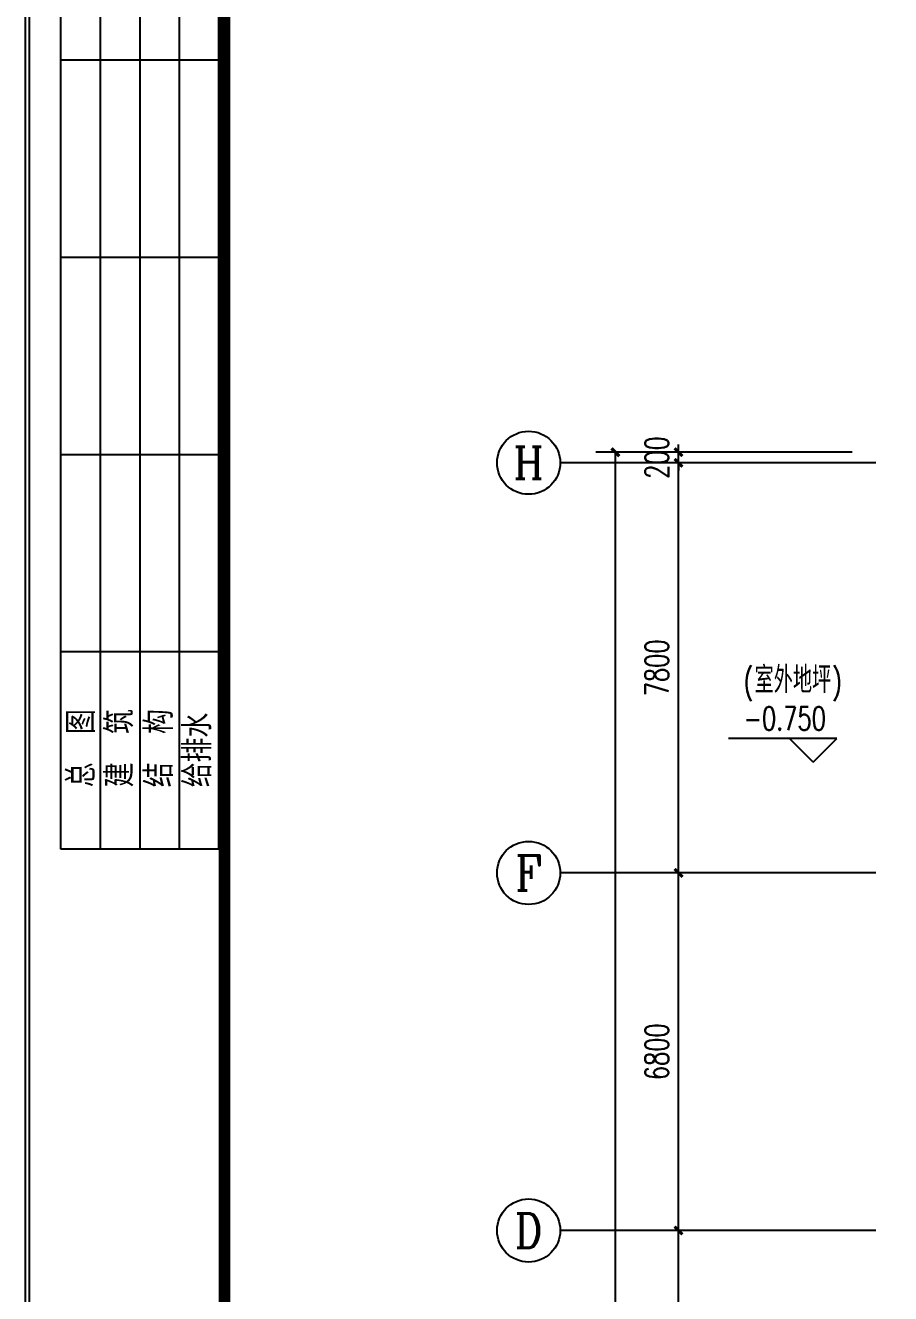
# Model space of a CAD drawing. Extents: x 1398449 to 2142961, y 256969 to 1032940.
# Drawn here: x 1498714 to 1515167, y 845354 to 869472 of the extents above; entities that cross this region are included whole.
import ezdxf
from ezdxf.enums import TextEntityAlignment as Align

# ---------------------------------------------------------------- set-up
doc = ezdxf.new("R2010")
doc.units = 0
doc.header["$LTSCALE"] = 1500
doc.header["$PDSIZE"] = 50
for name, color, linetype in [('1-建筑底图', 8, 'Continuous'), ('AXIS_TEXT', 7, 'Continuous'), ('BTTK', 7, 'Continuous'), ('PUB_TITLE', 4, 'Continuous'), ('党校-主楼（一期）参照$0$PUB_TITLE', 7, 'Continuous')]:
    doc.layers.add(name, color=color, linetype=linetype)
doc.layers.add('yichutu', color=7, linetype='Continuous', true_color=0xffffff, plot=False)
doc.styles.add('_TCH_AXIS', font='COMPLEX', dxfattribs={"bigfont": 'GBCBIG'})
doc.styles.add('_TCH_DIM', font='SIMPLEX', dxfattribs={"bigfont": 'GBCBIG'})
doc.styles.add('_TCH_DIM_T3', font='SIMPLEX', dxfattribs={"width": 0.705882, "bigfont": 'GBCBIG'})
doc.styles.add('COMPLEX', font='COMPLEX')
doc.styles.add('HZ(TK)', font='geniso.shx', dxfattribs={"width": 0.9, "bigfont": 'hztxt.shx'})
doc.styles.get("Standard").update_dxf_attribs({"font": 'gbeitc.shx', "bigfont": 'gbcbig.shx'})
doc.linetypes.add('JIEDI', pattern='A,1.25,-0.25,0.25,-0.25,0.625,["/",Standard,S=0.6,R=0,X=0,Y=-0.3],0.625,-0.25,0.25,-0.25', length=4)
doc.dimstyles.new('_TCH_ARCH&&150', dxfattribs={"dimtxt": 446.25, "dimasz": 150, "dimexe": 375, "dimexo": 450, "dimgap": 189.375, "dimtad": 1, "dimdec": 0, "dimzin": 0, "dimdsep": 46, "dimtxsty": '_TCH_DIM_T3', "dimblk": 'ARCHTICK', "dimcen": 0.09, "dimclrt": 7, "dimazin": 2, "dimtfac": 1, "dimtdec": 0, "dimtix": 1, "dimtmove": 2, "dimatfit": 3, "dimfxl": 1, "dimtolj": 1, "dimtzin": 0, "dimarcsym": 0})

# ---------------------------------------------------------------- blocks, each defined once
blk = doc.blocks.new('_AXISO')
blk.add_circle((0, 0), 0.5)
at = {"layer": 'AXIS_TEXT', "style": 'COMPLEX', "width": 1.041667}
blk.add_attdef('A', text='', height=0.56, dxfattribs=at).set_placement((-0.25, -0.28), (0.25, -0.28), align=Align.FIT)
blk = doc.blocks.new('_ArchTick')
at = {"color": 0, "linetype": 'ByBlock', "const_width": 0.4}
blk.add_lwpolyline([(-0.5, -0.5), (0.5, 0.5)], dxfattribs=at)
blk = doc.blocks.new('*D281')
at = {"layer": '1-建筑底图', "color": 0, "lineweight": -2, "transparency": 16777216}
for p, q in [((-4657, 36700), (-9532, 36700)), ((-9157, 0), (-9157, 36700)), ((-4657, 0), (-9532, 0))]:
    blk.add_line(p, q, dxfattribs=at)
at = {"layer": 'Defpoints', "color": 0}
for p in [(-9157, 36700), (-4207, 36700), (-4207, 0)]:
    blk.add_point(p, dxfattribs=at)
at = {"layer": '1-建筑底图', "color": 0, "lineweight": -2, "transparency": 16777216, "xscale": 150, "yscale": 150, "zscale": 150}
for p, rotation in [((-9157, 36700), 90), ((-9157, 0), 270)]:
    blk.add_blockref('_ArchTick', p, dxfattribs=dict(at, rotation=rotation))
at = {"layer": '1-建筑底图', "color": 7, "transparency": 16777216, "insert": (-9570, 18350), "char_height": 446.2, "attachment_point": 5, "rotation": 90, "style": '_TCH_DIM_T3'}
blk.add_mtext('\\A1;36700', dxfattribs=at)
blk = doc.blocks.new('*D285')
at = {"layer": '1-建筑底图', "color": 0, "lineweight": -2, "transparency": 16777216}
for p, q in [((-4657, 21900), (-8332, 21900)), ((-7957, 14900), (-7957, 21900)), ((-4657, 14900), (-8332, 14900))]:
    blk.add_line(p, q, dxfattribs=at)
at = {"layer": 'Defpoints', "color": 0}
for p in [(-7957, 21900), (-4207, 21900), (-4207, 14900)]:
    blk.add_point(p, dxfattribs=at)
at = {"layer": '1-建筑底图', "color": 0, "lineweight": -2, "transparency": 16777216, "xscale": 150, "yscale": 150, "zscale": 150}
for p, rotation in [((-7957, 21900), 90), ((-7957, 14900), 270)]:
    blk.add_blockref('_ArchTick', p, dxfattribs=dict(at, rotation=rotation))
at = {"layer": '1-建筑底图', "color": 7, "transparency": 16777216, "insert": (-8370, 18400), "char_height": 446.2, "attachment_point": 5, "rotation": 90, "style": '_TCH_DIM_T3'}
blk.add_mtext('\\A1;7000', dxfattribs=at)
blk = doc.blocks.new('*D286')
at = {"layer": '1-建筑底图', "color": 0, "lineweight": -2, "transparency": 16777216}
for p, q in [((-4657, 28700), (-8332, 28700)), ((-7957, 21900), (-7957, 28700)), ((-4657, 21900), (-8332, 21900))]:
    blk.add_line(p, q, dxfattribs=at)
at = {"layer": 'Defpoints', "color": 0}
for p in [(-7957, 28700), (-4207, 28700), (-4207, 21900)]:
    blk.add_point(p, dxfattribs=at)
at = {"layer": '1-建筑底图', "color": 0, "lineweight": -2, "transparency": 16777216, "xscale": 150, "yscale": 150, "zscale": 150}
for p, rotation in [((-7957, 28700), 90), ((-7957, 21900), 270)]:
    blk.add_blockref('_ArchTick', p, dxfattribs=dict(at, rotation=rotation))
at = {"layer": '1-建筑底图', "color": 7, "transparency": 16777216, "insert": (-8370, 25300), "char_height": 446.2, "attachment_point": 5, "rotation": 90, "style": '_TCH_DIM_T3'}
blk.add_mtext('\\A1;6800', dxfattribs=at)
blk = doc.blocks.new('*D287')
at = {"layer": '1-建筑底图', "color": 0, "lineweight": -2, "transparency": 16777216}
for p, q in [((-4657, 36500), (-8332, 36500)), ((-7957, 28700), (-7957, 36500)), ((-4657, 28700), (-8332, 28700))]:
    blk.add_line(p, q, dxfattribs=at)
at = {"layer": 'Defpoints', "color": 0}
for p in [(-7957, 36500), (-4207, 36500), (-4207, 28700)]:
    blk.add_point(p, dxfattribs=at)
at = {"layer": '1-建筑底图', "color": 0, "lineweight": -2, "transparency": 16777216, "xscale": 150, "yscale": 150, "zscale": 150}
for p, rotation in [((-7957, 36500), 90), ((-7957, 28700), 270)]:
    blk.add_blockref('_ArchTick', p, dxfattribs=dict(at, rotation=rotation))
at = {"layer": '1-建筑底图', "color": 7, "transparency": 16777216, "insert": (-8370, 32600), "char_height": 446.2, "attachment_point": 5, "rotation": 90, "style": '_TCH_DIM_T3'}
blk.add_mtext('\\A1;7800', dxfattribs=at)
blk = doc.blocks.new('*D288')
at = {"layer": '1-建筑底图', "color": 0, "lineweight": -2, "transparency": 16777216}
for p, q in [((-4657, 36700), (-8332, 36700)), ((-7957, 36700), (-7957, 36850)), ((-7957, 36500), (-7957, 36700)), ((-4657, 36500), (-8332, 36500)), ((-7957, 36500), (-7957, 36350))]:
    blk.add_line(p, q, dxfattribs=at)
at = {"layer": 'Defpoints', "color": 0}
for p in [(-7957, 36700), (-4207, 36700), (-4207, 36500)]:
    blk.add_point(p, dxfattribs=at)
at = {"layer": '1-建筑底图', "color": 0, "lineweight": -2, "transparency": 16777216, "xscale": 150, "yscale": 150, "zscale": 150}
for p, rotation in [((-7957, 36700), 270), ((-7957, 36500), 90)]:
    blk.add_blockref('_ArchTick', p, dxfattribs=dict(at, rotation=rotation))
at = {"layer": '1-建筑底图', "color": 7, "transparency": 16777216, "insert": (-8370, 36600), "char_height": 446.2, "attachment_point": 5, "rotation": 90, "style": '_TCH_DIM_T3'}
blk.add_mtext('\\A1;200', dxfattribs=at)
blk = doc.blocks.new('vhtemplate_2020年新竖式图框_A1_1_2', base_point=(-420.5, 0))
at = {"layer": 'PUB_TITLE'}
for p, q in [((-416, 384.5), (-416, 584.5)), ((-411, 584.5), (-411, 384.5)), ((-406, 584.5), (-406, 384.5)), ((-401, 584.5), (-401, 384.5)), ((-396, 584.5), (-396, 384.5)), ((-396, 484.5), (-416, 484.5)), ((-396, 459.5), (-416, 459.5)), ((-396, 434.5), (-416, 434.5)), ((-396, 409.5), (-416, 409.5)), ((-396, 384.5), (-416, 384.5))]:
    blk.add_line(p, q, dxfattribs=at)
at = {"layer": 'PUB_TITLE', "color": 7}
blk.add_lwpolyline([(-420.5, 594), (841, 594), (841, 0), (-420.5, 0)], close=True, dxfattribs=at)
at = {"layer": 'PUB_TITLE', "const_width": 1}
blk.add_lwpolyline([(-395.5, 10), (831, 10), (831, 584), (-395.5, 584)], close=True, dxfattribs=at)
at = {"layer": 'BTTK', "color": 4, "style": 'HZ(TK)', "width": 0.9}
for tag, p in [('合作单位', (796, 511.5)), ('建设单位', (796, 209.5)), ('工程名称', (796, 176.5)), ('子项名称', (806, 160)), ('图纸名称', (796, 141))]:
    blk.add_attdef(tag, text='', height=3.5, dxfattribs=at).set_placement(p, align=Align.MIDDLE_CENTER)
for tag, p in [('注册证书号', (808.5, 309.01)), ('注册印章号', (808.5, 301.01)), ('设计号', (806, 193)), ('图别', (789.75, 34)), ('图号', (822.25, 34)), ('版本号', (789.75, 26)), ('日期', (822.25, 26))]:
    blk.add_attdef(tag, text='', height=3.5, dxfattribs=at).set_placement(p, align=Align.MIDDLE)
at = {"layer": 'PUB_TITLE', "style": 'HZ(TK)', "width": 0.9}
for s, p in [('总  图', (-411.68, 392.34)), ('建  筑', (-406.8, 392.34)), ('结  构', (-401.8, 392.34)), ('给排水', (-396.93, 392.34))]:
    blk.add_text(s, height=3.5, rotation=90, dxfattribs=at).set_placement(p)
blk = doc.blocks.new('yct-1261-594-189225-89100-150-1004.0')
at = {"layer": 'yichutu', "color": 7, "true_color": 0xffffff}
blk.add_lwpolyline([(0, 0), (0, 89100), (189225, 89100), (189225, 0)], close=True, dxfattribs=at)
blk = doc.blocks.new('1-一层建筑底图')
at = {"layer": '1-建筑底图'}
for p, q in [((-4207, 36500), (-10207, 36500)), ((-4946.3, 31256.8), (-7006.3, 31256.8)), ((-5396.3, 30806.8), (-5846.3, 31256.8)), ((-5396.3, 30806.8), (-4946.3, 31256.8)), ((-4207, 28700), (-10207, 28700)), ((-4207, 21900), (-10207, 21900))]:
    blk.add_line(p, q, dxfattribs=at)
ref = blk.add_blockref('_AXISO', (-10807, 36500), dxfattribs=dict(at, xscale=1200, yscale=1200, zscale=1200))
ref.add_attrib('A', 'H', dxfattribs={"layer": 'AXIS_TEXT', "height": 608.3, "style": '_TCH_AXIS'}).set_placement((-11096.7, 36195.9), (-10517.4, 36195.9), align=Align.FIT)
ref = blk.add_blockref('_AXISO', (-10807, 28700), dxfattribs=dict(at, xscale=1200, yscale=1200, zscale=1200))
ref.add_attrib('A', 'F', dxfattribs={"layer": 'AXIS_TEXT', "height": 668.2, "style": '_TCH_AXIS'}).set_placement((-11061.6, 28365.9), (-10552.5, 28365.9), align=Align.FIT)
ref = blk.add_blockref('_AXISO', (-10807, 21900), dxfattribs=dict(at, xscale=1200, yscale=1200, zscale=1200))
ref.add_attrib('A', 'D', dxfattribs={"layer": 'AXIS_TEXT', "height": 652.9, "style": '_TCH_AXIS'}).set_placement((-11071.3, 21573.6), (-10542.8, 21573.6), align=Align.FIT)
at = {"layer": '1-建筑底图', "style": '_TCH_DIM', "width": 0.705882}
for s, height, p in [('(', 446.2, (-6721, 32118.1)), (')', 446.2, (-5036.6, 32118.1)), ('-0.750', 446.25, (-6721.3, 31414.3))]:
    blk.add_text(s, height=height, dxfattribs=at).set_placement(p)
at = {"layer": '1-建筑底图', "style": '_TCH_DIM'}
blk.add_text('室外地坪', height=506.38, dxfattribs=at).set_placement((-6511, 32118.1))
at = {"layer": '1-建筑底图'}
for p1, p2, distance, picture, middle in [((-4207, 36500), (-4207, 36700), 3750, '*D288', (-8369.5, 36600)), ((-4207, 0), (-4207, 36700), 4950, '*D281', (-9569.5, 18350)), ((-4207, 28700), (-4207, 36500), 3750, '*D287', (-8369.5, 32600)), ((-4207, 21900), (-4207, 28700), 3750, '*D286', (-8369.5, 25300)), ((-4207, 14900), (-4207, 21900), 3750, '*D285', (-8369.5, 18400))]:
    dim = blk.add_aligned_dim(p1=p1, p2=p2, distance=distance, dimstyle='_TCH_ARCH&&150', dxfattribs=at)
    dim.commit()
    dim.dimension.update_dxf_attribs({"geometry": picture, "text_midpoint": middle})

msp = doc.modelspace()

# ---------------------------------------------------------------- linework, layer by layer
at = {"layer": '党校-主楼（一期）参照$0$PUB_TITLE'}
msp.add_lwpolyline([(1498789.3, 796132.9), (1687939.3, 796132.9), (1687939.3, 885232.9), (1498789.3, 885232.9)], close=True, dxfattribs=at)
at = {"layer": '党校-主楼（一期）参照$0$PUB_TITLE', "const_width": 150}
msp.add_lwpolyline([(1502539.3, 797632.9), (1686439.3, 797632.9), (1686439.3, 883732.9), (1502539.3, 883732.9)], close=True, dxfattribs=at)

# ---------------------------------------------------------------- block references
at = {"xscale": 150, "yscale": 150, "zscale": 150}
msp.add_blockref('vhtemplate_2020年新竖式图框_A1_1_2', (1498714.3, 796132.9), dxfattribs=at)
at = {"layer": '1-建筑底图', "linetype": 'JIEDI'}
msp.add_blockref('1-一层建筑底图', (1519090.9, 824654.4), dxfattribs=at)
at = {"layer": 'yichutu'}
msp.add_blockref('yct-1261-594-189225-89100-150-1004.0', (1498714.3, 796132.9), dxfattribs=at)

doc.saveas('drawing.dxf')
